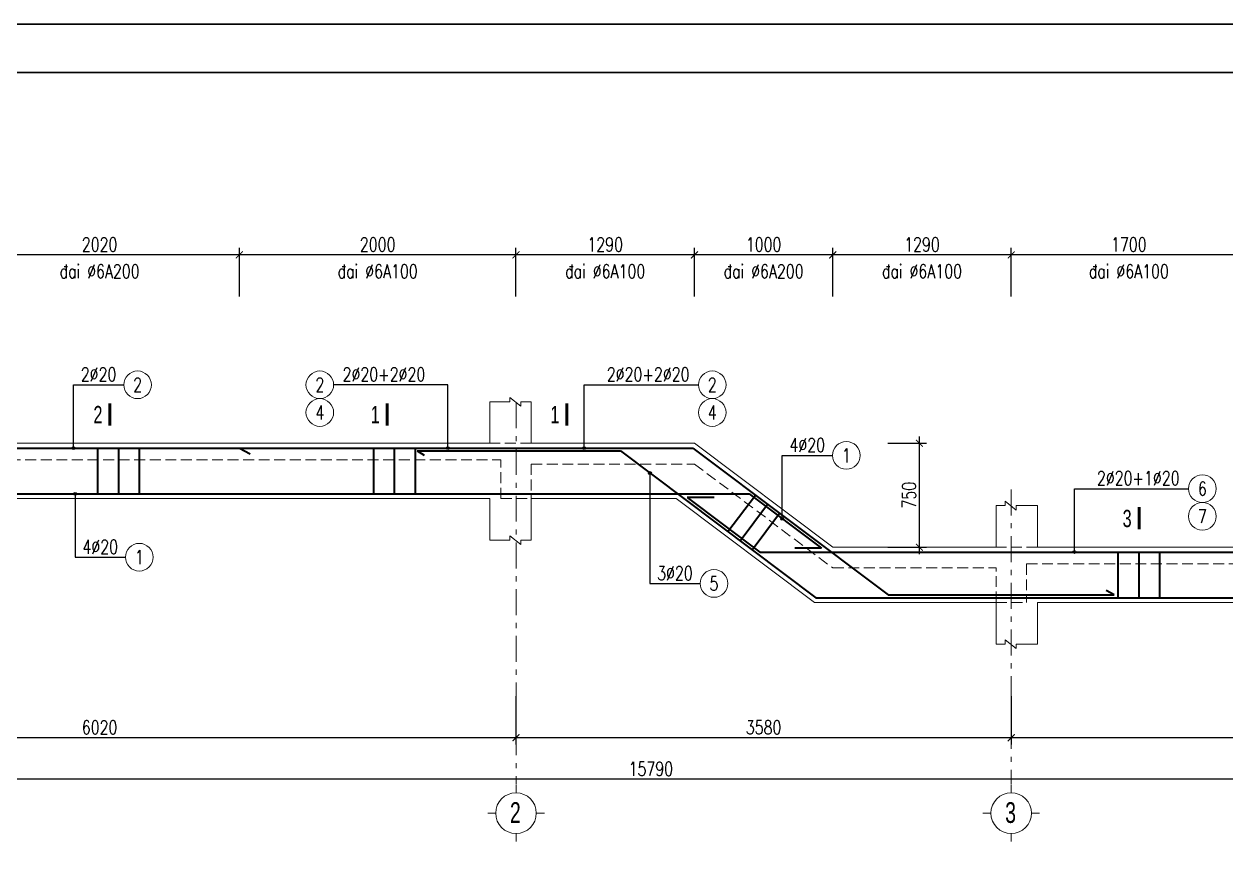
# Model space of a CAD drawing. Extents: x -2098986 to 943, y -1296280 to 73591.
# Drawn here: x -1733276 to -1715898, y -1196765 to -1184760 of the extents above; entities that cross this region are included whole.
import ezdxf
from ezdxf.enums import TextEntityAlignment as Align

# ---------------------------------------------------------------- set-up
doc = ezdxf.new("R2010")
doc.units = 0
doc.header["$LTSCALE"] = 150
doc.header["$PDMODE"] = 35
doc.linetypes.add('_An', pattern=[5, 3.5, -1.5])
doc.linetypes.add('_Tim', pattern=[9, 5, -1.5, 1, -1.5])
doc.layers.get('Defpoints').update_dxf_attribs({"lineweight": 18})
for name, color, linetype, lineweight in [('05.Text', 253, 'Continuous', 18), ('11.Khung bo', 32, 'Continuous', 50), ('12.Khung', 36, 'Continuous', 25), ('LS-DIM', 251, 'Continuous', 13), ('LS-TEXT', 60, 'Continuous', 20), ('LS-THAY', 7, 'Continuous', 20), ('LS-THEP', 3, 'Continuous', 35), ('LS-TRUC', 108, '_Tim', 9)]:
    doc.layers.add(name, color=color, linetype=linetype, lineweight=lineweight)
doc.layers.add('DIM', color=1, linetype='Continuous')
doc.layers.add('Tpl_Bound', color=1, linetype='Continuous', plot=False)
doc.styles.add('dim', font='vnsimli.shx', dxfattribs={"width": 0.75})
doc.styles.add('KCVN-LEADER', font='vnromadi.shx', dxfattribs={"width": 0.7, "height": 4})
doc.styles.add('vnsimpli', font='vnsimli.shx', dxfattribs={"width": 0.75})
doc.dimstyles.new('D10', dxfattribs={"dimtxt": 200, "dimasz": 0, "dimexe": 0, "dimexo": 0, "dimgap": 0, "dimtad": 1, "dimdec": 0, "dimlfac": 0.1, "dimzin": 0, "dimdsep": 46, "dimtxsty": 'vnsimpli', "dimblk1": 'ARCHTICK', "dimblk2": 'ARCHTICK', "dimsah": 1, "dimcen": 0, "dimsd1": 1, "dimsd2": 1, "dimclrd": 256, "dimclre": 256, "dimclrt": 60, "dimadec": 0, "dimazin": 0, "dimtfac": 0.02, "dimtdec": 0, "dimtix": 1, "dimtmove": 2, "dimatfit": 3, "dimldrblk": 'ARCHTICK', "dimfxl": 100, "dimtolj": 1, "dimtzin": 0, "dimarcsym": 0})
doc.dimstyles.new('D50', dxfattribs={"dimtxt": 200, "dimasz": 100, "dimexe": 100, "dimexo": 0, "dimgap": 50, "dimtad": 1, "dimdec": 0, "dimlfac": 0.5, "dimzin": 0, "dimdsep": 46, "dimtxsty": 'vnsimpli', "dimblk1": 'ARCHTICK', "dimblk2": 'ARCHTICK', "dimsah": 1, "dimcen": 0, "dimdle": 100, "dimclrd": 256, "dimclre": 256, "dimclrt": 60, "dimadec": 0, "dimazin": 0, "dimtfac": 0.02, "dimtdec": 0, "dimtix": 1, "dimtmove": 2, "dimatfit": 3, "dimldrblk": 'ARCHTICK', "dimfxl": 100, "dimtolj": 1, "dimtzin": 0, "dimarcsym": 0})
doc.dimstyles.new('Ghi Chu', dxfattribs={"dimscale": 40, "dimtxt": 2.2, "dimasz": 1, "dimexe": 0.8, "dimexo": 0, "dimgap": 1, "dimtad": 1, "dimdec": 0, "dimzin": 0, "dimdsep": 46, "dimtxsty": 'dim', "dimblk1": 'ARCHTICK', "dimblk2": 'ARCHTICK', "dimsah": 1, "dimcen": -0.2, "dimdle": 0.8, "dimclrd": 256, "dimclre": 256, "dimclrt": 60, "dimadec": 0, "dimazin": 0, "dimtfac": 1, "dimtdec": 0, "dimtmove": 0, "dimatfit": 3, "dimldrblk": 'ARCHTICK', "dimfxl": 1, "dimtolj": 1, "dimtzin": 0, "dimarcsym": 0})

# ---------------------------------------------------------------- blocks, each defined once
blk = doc.blocks.new('_ArchTick')
at = {"layer": 'DIM', "color": 0, "const_width": 0.15}
blk.add_lwpolyline([(-0.5, -0.5), (0.5, 0.5)], dxfattribs=at)
blk = doc.blocks.new('*D1545')
at = {"layer": 'Defpoints', "color": 0, "transparency": 16777216}
for p in [(-1740003, -1194471), (-1708423, -1194471), (-1740003, -1195671)]:
    blk.add_point(p, dxfattribs=at)
at = {"layer": 'LS-DIM', "lineweight": -2, "transparency": 16777216}
for p, q in [((-1740003, -1194471), (-1740003, -1195771)), ((-1708423, -1194471), (-1708423, -1195771)), ((-1708323, -1195671), (-1740103, -1195671))]:
    blk.add_line(p, q, dxfattribs=at)
at = {"layer": 'LS-DIM', "lineweight": -2, "transparency": 16777216, "xscale": 100, "yscale": 100, "zscale": 100, "rotation": 180}
blk.add_blockref('_ArchTick', (-1740003, -1195671), dxfattribs=at)
at = {"layer": 'LS-DIM', "lineweight": -2, "transparency": 16777216, "xscale": 100, "yscale": 100, "zscale": 100}
blk.add_blockref('_ArchTick', (-1708423, -1195671), dxfattribs=at)
at = {"layer": 'LS-DIM', "color": 60, "transparency": 16777216, "insert": (-1724213, -1195521), "char_height": 200, "attachment_point": 5, "style": 'vnsimpli'}
blk.add_mtext('\\A1;15790', dxfattribs=at)
blk = doc.blocks.new('*D1546')
at = {"layer": 'Defpoints', "color": 0, "transparency": 16777216}
for p in [(-1726163, -1194471), (-1719003, -1194471), (-1726163, -1195071)]:
    blk.add_point(p, dxfattribs=at)
at = {"layer": 'LS-DIM', "lineweight": -2, "transparency": 16777216}
for p, q in [((-1726163, -1194471), (-1726163, -1195171)), ((-1719003, -1194471), (-1719003, -1195171)), ((-1718903, -1195071), (-1726263, -1195071))]:
    blk.add_line(p, q, dxfattribs=at)
at = {"layer": 'LS-DIM', "lineweight": -2, "transparency": 16777216, "xscale": 100, "yscale": 100, "zscale": 100, "rotation": 180}
blk.add_blockref('_ArchTick', (-1726163, -1195071), dxfattribs=at)
at = {"layer": 'LS-DIM', "lineweight": -2, "transparency": 16777216, "xscale": 100, "yscale": 100, "zscale": 100}
blk.add_blockref('_ArchTick', (-1719003, -1195071), dxfattribs=at)
at = {"layer": 'LS-DIM', "color": 60, "transparency": 16777216, "insert": (-1722583, -1194921), "char_height": 200, "attachment_point": 5, "style": 'vnsimpli'}
blk.add_mtext('\\A1;3580', dxfattribs=at)
blk = doc.blocks.new('*D1547')
at = {"layer": 'Defpoints', "color": 0, "transparency": 16777216}
for p in [(-1738203, -1194471), (-1726163, -1194471), (-1738203, -1195071)]:
    blk.add_point(p, dxfattribs=at)
at = {"layer": 'LS-DIM', "lineweight": -2, "transparency": 16777216}
for p, q in [((-1738203, -1194471), (-1738203, -1195171)), ((-1726163, -1194471), (-1726163, -1195171)), ((-1726063, -1195071), (-1738303, -1195071))]:
    blk.add_line(p, q, dxfattribs=at)
at = {"layer": 'LS-DIM', "lineweight": -2, "transparency": 16777216, "xscale": 100, "yscale": 100, "zscale": 100, "rotation": 180}
blk.add_blockref('_ArchTick', (-1738203, -1195071), dxfattribs=at)
at = {"layer": 'LS-DIM', "lineweight": -2, "transparency": 16777216, "xscale": 100, "yscale": 100, "zscale": 100}
blk.add_blockref('_ArchTick', (-1726163, -1195071), dxfattribs=at)
at = {"layer": 'LS-DIM', "color": 60, "transparency": 16777216, "insert": (-1732183, -1194921), "char_height": 200, "attachment_point": 5, "style": 'vnsimpli'}
blk.add_mtext('\\A1;6020', dxfattribs=at)
blk = doc.blocks.new('*D1549')
at = {"layer": 'Defpoints', "color": 0, "transparency": 16777216}
for p in [(-1719003, -1194471), (-1708643, -1194471), (-1719003, -1195071)]:
    blk.add_point(p, dxfattribs=at)
at = {"layer": 'LS-DIM', "lineweight": -2, "transparency": 16777216}
for p, q in [((-1719003, -1194471), (-1719003, -1195171)), ((-1708643, -1194471), (-1708643, -1195171)), ((-1708543, -1195071), (-1719103, -1195071))]:
    blk.add_line(p, q, dxfattribs=at)
at = {"layer": 'LS-DIM', "lineweight": -2, "transparency": 16777216, "xscale": 100, "yscale": 100, "zscale": 100, "rotation": 180}
blk.add_blockref('_ArchTick', (-1719003, -1195071), dxfattribs=at)
at = {"layer": 'LS-DIM', "lineweight": -2, "transparency": 16777216, "xscale": 100, "yscale": 100, "zscale": 100}
blk.add_blockref('_ArchTick', (-1708643, -1195071), dxfattribs=at)
at = {"layer": 'LS-DIM', "color": 60, "transparency": 16777216, "insert": (-1713823, -1194921), "char_height": 200, "attachment_point": 5, "style": 'vnsimpli'}
blk.add_mtext('\\A1;5180', dxfattribs=at)
blk = doc.blocks.new('*D1554')
at = {"layer": 'Defpoints', "color": 0, "transparency": 16777216}
for p in [(-1719003, -1188095), (-1719003, -1188695), (-1715603, -1188695)]:
    blk.add_point(p, dxfattribs=at)
at = {"layer": 'LS-DIM', "lineweight": -2, "transparency": 16777216}
for p, q in [((-1715503, -1188095), (-1719103, -1188095)), ((-1719003, -1188695), (-1719003, -1187995)), ((-1715603, -1188695), (-1715603, -1187995))]:
    blk.add_line(p, q, dxfattribs=at)
at = {"layer": 'LS-DIM', "lineweight": -2, "transparency": 16777216, "xscale": 100, "yscale": 100, "zscale": 100, "rotation": 180}
blk.add_blockref('_ArchTick', (-1719003, -1188095), dxfattribs=at)
at = {"layer": 'LS-DIM', "lineweight": -2, "transparency": 16777216, "xscale": 100, "yscale": 100, "zscale": 100}
blk.add_blockref('_ArchTick', (-1715603, -1188095), dxfattribs=at)
at = {"layer": 'LS-DIM', "color": 60, "transparency": 16777216, "insert": (-1717303, -1187945), "char_height": 200, "attachment_point": 5, "style": 'vnsimpli'}
blk.add_mtext('\\A1;1700', dxfattribs=at)
blk = doc.blocks.new('*D1555')
at = {"layer": 'Defpoints', "color": 0, "transparency": 16777216}
for p in [(-1715603, -1188432), (-1719003, -1188695), (-1715603, -1188695)]:
    blk.add_point(p, dxfattribs=at)
at = {"layer": 'LS-DIM', "lineweight": -2, "transparency": 16777216}
for p, q in [((-1719003, -1188695), (-1719003, -1188432)), ((-1715603, -1188695), (-1715603, -1188432))]:
    blk.add_line(p, q, dxfattribs=at)
at = {"layer": 'LS-DIM', "color": 60, "transparency": 16777216, "insert": (-1717303, -1188332), "char_height": 200, "attachment_point": 5, "style": 'vnsimpli'}
blk.add_mtext('\\A1;®ai %%C6A100', dxfattribs=at)
blk = doc.blocks.new('*D1558')
at = {"layer": 'Defpoints', "color": 0, "transparency": 16777216}
for p in [(-1721583, -1188095), (-1721583, -1188695), (-1719003, -1188695)]:
    blk.add_point(p, dxfattribs=at)
at = {"layer": 'LS-DIM', "lineweight": -2, "transparency": 16777216}
for p, q in [((-1718903, -1188095), (-1721683, -1188095)), ((-1721583, -1188695), (-1721583, -1187995)), ((-1719003, -1188695), (-1719003, -1187995))]:
    blk.add_line(p, q, dxfattribs=at)
at = {"layer": 'LS-DIM', "lineweight": -2, "transparency": 16777216, "xscale": 100, "yscale": 100, "zscale": 100, "rotation": 180}
blk.add_blockref('_ArchTick', (-1721583, -1188095), dxfattribs=at)
at = {"layer": 'LS-DIM', "lineweight": -2, "transparency": 16777216, "xscale": 100, "yscale": 100, "zscale": 100}
blk.add_blockref('_ArchTick', (-1719003, -1188095), dxfattribs=at)
at = {"layer": 'LS-DIM', "color": 60, "transparency": 16777216, "insert": (-1720293, -1187945), "char_height": 200, "attachment_point": 5, "style": 'vnsimpli'}
blk.add_mtext('\\A1;1290', dxfattribs=at)
blk = doc.blocks.new('*D1559')
at = {"layer": 'Defpoints', "color": 0, "transparency": 16777216}
for p in [(-1719003, -1188432), (-1721583, -1188695), (-1719003, -1188695)]:
    blk.add_point(p, dxfattribs=at)
at = {"layer": 'LS-DIM', "lineweight": -2, "transparency": 16777216}
for p, q in [((-1721583, -1188695), (-1721583, -1188432)), ((-1719003, -1188695), (-1719003, -1188432))]:
    blk.add_line(p, q, dxfattribs=at)
at = {"layer": 'LS-DIM', "color": 60, "transparency": 16777216, "insert": (-1720293, -1188332), "char_height": 200, "attachment_point": 5, "style": 'vnsimpli'}
blk.add_mtext('\\A1;®ai %%C6A100', dxfattribs=at)
blk = doc.blocks.new('*D1560')
at = {"layer": 'Defpoints', "color": 0, "transparency": 16777216}
for p in [(-1726163, -1188095), (-1726163, -1188695), (-1723583, -1188695)]:
    blk.add_point(p, dxfattribs=at)
at = {"layer": 'LS-DIM', "lineweight": -2, "transparency": 16777216}
for p, q in [((-1723483, -1188095), (-1726263, -1188095)), ((-1726163, -1188695), (-1726163, -1187995)), ((-1723583, -1188695), (-1723583, -1187995))]:
    blk.add_line(p, q, dxfattribs=at)
at = {"layer": 'LS-DIM', "lineweight": -2, "transparency": 16777216, "xscale": 100, "yscale": 100, "zscale": 100, "rotation": 180}
blk.add_blockref('_ArchTick', (-1726163, -1188095), dxfattribs=at)
at = {"layer": 'LS-DIM', "lineweight": -2, "transparency": 16777216, "xscale": 100, "yscale": 100, "zscale": 100}
blk.add_blockref('_ArchTick', (-1723583, -1188095), dxfattribs=at)
at = {"layer": 'LS-DIM', "color": 60, "transparency": 16777216, "insert": (-1724873, -1187945), "char_height": 200, "attachment_point": 5, "style": 'vnsimpli'}
blk.add_mtext('\\A1;1290', dxfattribs=at)
blk = doc.blocks.new('*D1561')
at = {"layer": 'Defpoints', "color": 0, "transparency": 16777216}
for p in [(-1723583, -1188432), (-1726163, -1188695), (-1723583, -1188695)]:
    blk.add_point(p, dxfattribs=at)
at = {"layer": 'LS-DIM', "lineweight": -2, "transparency": 16777216}
for p, q in [((-1726163, -1188695), (-1726163, -1188432)), ((-1723583, -1188695), (-1723583, -1188432))]:
    blk.add_line(p, q, dxfattribs=at)
at = {"layer": 'LS-DIM', "color": 60, "transparency": 16777216, "insert": (-1724873, -1188332), "char_height": 200, "attachment_point": 5, "style": 'vnsimpli'}
blk.add_mtext('\\A1;®ai %%C6A100', dxfattribs=at)
blk = doc.blocks.new('*D1562')
at = {"layer": 'Defpoints', "color": 0, "transparency": 16777216}
for p in [(-1723583, -1188095), (-1723583, -1188695), (-1721583, -1188695)]:
    blk.add_point(p, dxfattribs=at)
at = {"layer": 'LS-DIM', "lineweight": -2, "transparency": 16777216}
for p, q in [((-1721483, -1188095), (-1723683, -1188095)), ((-1723583, -1188695), (-1723583, -1187995)), ((-1721583, -1188695), (-1721583, -1187995))]:
    blk.add_line(p, q, dxfattribs=at)
at = {"layer": 'LS-DIM', "lineweight": -2, "transparency": 16777216, "xscale": 100, "yscale": 100, "zscale": 100, "rotation": 180}
blk.add_blockref('_ArchTick', (-1723583, -1188095), dxfattribs=at)
at = {"layer": 'LS-DIM', "lineweight": -2, "transparency": 16777216, "xscale": 100, "yscale": 100, "zscale": 100}
blk.add_blockref('_ArchTick', (-1721583, -1188095), dxfattribs=at)
at = {"layer": 'LS-DIM', "color": 60, "transparency": 16777216, "insert": (-1722583, -1187945), "char_height": 200, "attachment_point": 5, "style": 'vnsimpli'}
blk.add_mtext('\\A1;1000', dxfattribs=at)
blk = doc.blocks.new('*D1563')
at = {"layer": 'Defpoints', "color": 0, "transparency": 16777216}
for p in [(-1721583, -1188432), (-1723583, -1188695), (-1721583, -1188695)]:
    blk.add_point(p, dxfattribs=at)
at = {"layer": 'LS-DIM', "lineweight": -2, "transparency": 16777216}
for p, q in [((-1723583, -1188695), (-1723583, -1188432)), ((-1721583, -1188695), (-1721583, -1188432))]:
    blk.add_line(p, q, dxfattribs=at)
at = {"layer": 'LS-DIM', "color": 60, "transparency": 16777216, "insert": (-1722583, -1188332), "char_height": 200, "attachment_point": 5, "style": 'vnsimpli'}
blk.add_mtext('\\A1;®ai %%C6A200', dxfattribs=at)
blk = doc.blocks.new('*D1564')
at = {"layer": 'Defpoints', "color": 0, "transparency": 16777216}
for p in [(-1730163, -1188095), (-1730163, -1188695), (-1726163, -1188695)]:
    blk.add_point(p, dxfattribs=at)
at = {"layer": 'LS-DIM', "lineweight": -2, "transparency": 16777216}
for p, q in [((-1726063, -1188095), (-1730263, -1188095)), ((-1730163, -1188695), (-1730163, -1187995)), ((-1726163, -1188695), (-1726163, -1187995))]:
    blk.add_line(p, q, dxfattribs=at)
at = {"layer": 'LS-DIM', "lineweight": -2, "transparency": 16777216, "xscale": 100, "yscale": 100, "zscale": 100, "rotation": 180}
blk.add_blockref('_ArchTick', (-1730163, -1188095), dxfattribs=at)
at = {"layer": 'LS-DIM', "lineweight": -2, "transparency": 16777216, "xscale": 100, "yscale": 100, "zscale": 100}
blk.add_blockref('_ArchTick', (-1726163, -1188095), dxfattribs=at)
at = {"layer": 'LS-DIM', "color": 60, "transparency": 16777216, "insert": (-1728163, -1187945), "char_height": 200, "attachment_point": 5, "style": 'vnsimpli'}
blk.add_mtext('\\A1;2000', dxfattribs=at)
blk = doc.blocks.new('*D1565')
at = {"layer": 'Defpoints', "color": 0, "transparency": 16777216}
for p in [(-1726163, -1188432), (-1730163, -1188695), (-1726163, -1188695)]:
    blk.add_point(p, dxfattribs=at)
at = {"layer": 'LS-DIM', "lineweight": -2, "transparency": 16777216}
for p, q in [((-1730163, -1188695), (-1730163, -1188432)), ((-1726163, -1188695), (-1726163, -1188432))]:
    blk.add_line(p, q, dxfattribs=at)
at = {"layer": 'LS-DIM', "color": 60, "transparency": 16777216, "insert": (-1728163, -1188332), "char_height": 200, "attachment_point": 5, "style": 'vnsimpli'}
blk.add_mtext('\\A1;®ai %%C6A100', dxfattribs=at)
blk = doc.blocks.new('*D1568')
at = {"layer": 'Defpoints', "color": 0, "transparency": 16777216}
for p in [(-1734203, -1188095), (-1734203, -1188695), (-1730163, -1188695)]:
    blk.add_point(p, dxfattribs=at)
at = {"layer": 'LS-DIM', "lineweight": -2, "transparency": 16777216}
for p, q in [((-1730063, -1188095), (-1734303, -1188095)), ((-1734203, -1188695), (-1734203, -1187995)), ((-1730163, -1188695), (-1730163, -1187995))]:
    blk.add_line(p, q, dxfattribs=at)
at = {"layer": 'LS-DIM', "lineweight": -2, "transparency": 16777216, "xscale": 100, "yscale": 100, "zscale": 100, "rotation": 180}
blk.add_blockref('_ArchTick', (-1734203, -1188095), dxfattribs=at)
at = {"layer": 'LS-DIM', "lineweight": -2, "transparency": 16777216, "xscale": 100, "yscale": 100, "zscale": 100}
blk.add_blockref('_ArchTick', (-1730163, -1188095), dxfattribs=at)
at = {"layer": 'LS-DIM', "color": 60, "transparency": 16777216, "insert": (-1732183, -1187945), "char_height": 200, "attachment_point": 5, "style": 'vnsimpli'}
blk.add_mtext('\\A1;2020', dxfattribs=at)
blk = doc.blocks.new('*D1569')
at = {"layer": 'Defpoints', "color": 0, "transparency": 16777216}
for p in [(-1730163, -1188432), (-1734203, -1188695), (-1730163, -1188695)]:
    blk.add_point(p, dxfattribs=at)
at = {"layer": 'LS-DIM', "lineweight": -2, "transparency": 16777216}
for p, q in [((-1734203, -1188695), (-1734203, -1188432)), ((-1730163, -1188695), (-1730163, -1188432))]:
    blk.add_line(p, q, dxfattribs=at)
at = {"layer": 'LS-DIM', "color": 60, "transparency": 16777216, "insert": (-1732183, -1188332), "char_height": 200, "attachment_point": 5, "style": 'vnsimpli'}
blk.add_mtext('\\A1;®ai %%C6A200', dxfattribs=at)
blk = doc.blocks.new('A$C0F04115F')
at = {"layer": 'LS-THAY'}
for p, q in [((-380, 380), (-380, 530)), ((-760, 0), (-910, 0)), ((0, 0), (150, 0)), ((-380, -380), (-380, -530))]:
    blk.add_line(p, q, dxfattribs=at)
blk.add_circle((-380, 0), 380, dxfattribs=at)
blk = doc.blocks.new('*D1574')
at = {"layer": 'Defpoints', "color": 0, "transparency": 16777216}
for p in [(-1720787, -1190817), (-1720330, -1190817), (-1720787, -1192318)]:
    blk.add_point(p, dxfattribs=at)
at = {"layer": 'LS-DIM', "lineweight": -2, "transparency": 16777216}
for p, q in [((-1720787, -1190817), (-1720230, -1190817)), ((-1720330, -1192418), (-1720330, -1190717)), ((-1720787, -1192318), (-1720230, -1192318))]:
    blk.add_line(p, q, dxfattribs=at)
at = {"layer": 'LS-DIM', "lineweight": -2, "transparency": 16777216, "xscale": 100, "yscale": 100, "zscale": 100}
for p, rotation in [((-1720330, -1190817), 90), ((-1720330, -1192318), 270)]:
    blk.add_blockref('_ArchTick', p, dxfattribs=dict(at, rotation=rotation))
at = {"layer": 'LS-DIM', "color": 60, "transparency": 16777216, "insert": (-1720480, -1191567), "char_height": 200, "attachment_point": 5, "rotation": 90, "style": 'vnsimpli'}
blk.add_mtext('\\A1;750', dxfattribs=at)
blk = doc.blocks.new('100')
at = {"layer": '11.Khung bo', "const_width": 26.7}
blk.add_lwpolyline([(1860913, -945240), (1860913, -916940), (1896063, -916940), (1896063, -945240)], close=True, dxfattribs=at)
blk.add_lwpolyline([(1860913, -945240), (1860913, -916940), (1896063, -916940), (1896063, -945240)], close=True, dxfattribs=at)
blk.add_lwpolyline([(1860913, -945240), (1860913, -916940), (1896063, -916940), (1896063, -945240)], close=True, dxfattribs=at)
at = {"layer": '12.Khung'}
blk.add_lwpolyline([(1901579, -945940), (1901579, -916240), (1859580, -916240), (1859580, -945940)], close=True, dxfattribs=at)
blk.add_lwpolyline([(1901579, -945940), (1901579, -916240), (1859580, -916240), (1859580, -945940)], close=True, dxfattribs=at)
blk.add_lwpolyline([(1901579, -945940), (1901579, -916240), (1859580, -916240), (1859580, -945940)], close=True, dxfattribs=at)

msp = doc.modelspace()

# ---------------------------------------------------------------- linework, layer by layer
at = {"layer": 'LS-DIM', "linetype": '_An', "ltscale": 0.3}
for p, q in [((-1737982.6, -1191056.8), (-1726382.6, -1191056.8)), ((-1726382.6, -1191616.8), (-1726382.6, -1191056.8)), ((-1725942.6, -1191116.8), (-1725942.6, -1191616.8)), ((-1725942.6, -1191116.8), (-1723582.6, -1191116.8)), ((-1723582.6, -1191116.8), (-1721582.6, -1192617.6)), ((-1721582.6, -1192617.6), (-1719222.6, -1192617.6)), ((-1719222.6, -1193117.6), (-1719222.6, -1192617.6)), ((-1718782.6, -1192557.6), (-1708862.6, -1192557.6)), ((-1718782.6, -1192557.6), (-1718782.6, -1193117.6))]:
    msp.add_line(p, q, dxfattribs=at)
at = {"layer": 'LS-DIM'}
for points in [[(-1726542.6, -1190216.8), (-1726250.4, -1190216.8), (-1726250.4, -1190153.9), (-1726092.7, -1190280), (-1726092.7, -1190216.8), (-1725942.6, -1190216.8)], [(-1719222.6, -1191717.6), (-1719090.4, -1191717.6), (-1719090.4, -1191654.6), (-1718932.7, -1191780.7), (-1718932.7, -1191717.6), (-1718622.6, -1191717.6)], [(-1726542.6, -1192217.3), (-1726250.4, -1192217.3), (-1726250.4, -1192154.3), (-1726092.7, -1192280.4), (-1726092.7, -1192217.3), (-1725942.6, -1192217.3)], [(-1719222.6, -1193718), (-1719090.4, -1193718), (-1719090.4, -1193655), (-1718932.7, -1193781.2), (-1718932.7, -1193718), (-1718622.6, -1193718)]]:
    msp.add_lwpolyline(points, dxfattribs=at)
at = {"layer": 'LS-DIM', "linetype": '_An', "ltscale": 0.3}
for points in [[(-1725942.6, -1190816.8), (-1726542.6, -1190816.8)], [(-1726382.6, -1191616.8), (-1725942.6, -1191616.8)], [(-1718622.6, -1192317.6), (-1719222.6, -1192317.6)], [(-1719222.6, -1193117.6), (-1718782.6, -1193117.6)]]:
    msp.add_lwpolyline(points, dxfattribs=at)
at = {"layer": 'LS-TEXT', "const_width": 42.9}
for points in [[(-1732035.4, -1190238.3), (-1732035.4, -1190560.8)], [(-1728026.1, -1190238.3), (-1728026.1, -1190560.8)], [(-1725429.1, -1190238.3), (-1725429.1, -1190560.8)], [(-1717155, -1191739.1), (-1717155, -1192061.5)]]:
    msp.add_lwpolyline(points, dxfattribs=at)
at = {"layer": 'LS-THAY'}
for p, q in [((-1726542.6, -1190816.8), (-1726542.6, -1190216.8)), ((-1725942.6, -1190816.8), (-1725942.6, -1190216.8)), ((-1737822.6, -1190816.8), (-1726542.6, -1190816.8)), ((-1725942.6, -1190816.8), (-1723582.6, -1190816.8)), ((-1723582.6, -1190816.8), (-1721582.6, -1192317.6)), ((-1737822.6, -1191616.8), (-1726542.6, -1191616.8)), ((-1726542.6, -1191616.8), (-1726542.6, -1192217.3)), ((-1725942.6, -1191616.8), (-1723849.3, -1191616.8)), ((-1725942.6, -1191616.8), (-1725942.6, -1192217.3)), ((-1723849.3, -1191616.8), (-1721849.3, -1193117.6)), ((-1719222.6, -1192317.6), (-1719222.6, -1191717.6)), ((-1718622.6, -1192317.6), (-1718622.6, -1191717.6)), ((-1721582.6, -1192317.6), (-1719222.6, -1192317.6)), ((-1718622.6, -1192317.6), (-1708862.6, -1192317.6)), ((-1721849.3, -1193117.6), (-1719222.6, -1193117.6)), ((-1719222.6, -1193117.6), (-1719222.6, -1193718)), ((-1718622.6, -1193117.6), (-1708862.6, -1193117.6)), ((-1718622.6, -1193117.6), (-1718622.6, -1193718))]:
    msp.add_line(p, q, dxfattribs=at)
for centre in [(-1731634.3, -1189971.9), (-1728999.3, -1189971.9), (-1723325.8, -1189971.9), (-1728999.3, -1190371.9), (-1723325.8, -1190371.9), (-1721387.5, -1190992.1), (-1716238.8, -1191472.7), (-1716238.8, -1191872.7), (-1731609.9, -1192462.7), (-1723300.6, -1192842.2)]:
    msp.add_circle(centre, 200, dxfattribs=at)
at = {"layer": 'LS-THEP'}
for p, q in [((-1739881.6, -1190886.8), (-1723605.9, -1190886.8)), ((-1732212.3, -1190886.8), (-1732212.3, -1191546.8)), ((-1731912.3, -1190886.8), (-1731912.3, -1191546.8)), ((-1731612.3, -1190886.8), (-1731612.3, -1191546.8)), ((-1730162.6, -1190886.8), (-1730007.6, -1190968)), ((-1728222.6, -1190886.8), (-1728222.6, -1191546.8)), ((-1727922.6, -1190886.8), (-1727922.6, -1191546.8)), ((-1727622.6, -1190886.8), (-1727622.6, -1191546.8)), ((-1723605.9, -1190886.8), (-1720779.7, -1193007.6)), ((-1727592.4, -1190926.8), (-1724652.3, -1190926.8)), ((-1727592.4, -1190926.8), (-1727491.6, -1190989)), ((-1724652.3, -1190926.8), (-1721826, -1193047.6)), ((-1739881.6, -1191547.8), (-1722791.7, -1191547.8)), ((-1723098.2, -1192092.9), (-1722702.1, -1191565)), ((-1722791.7, -1191547.8), (-1721745.9, -1192332.5)), ((-1723686.4, -1191601.5), (-1722638.9, -1192387.6)), ((-1723300, -1191601.5), (-1723686.4, -1191601.5)), ((-1722922.8, -1192224.6), (-1722526.6, -1191696.7)), ((-1722747.3, -1192356.3), (-1722351.2, -1191828.4)), ((-1722638.9, -1192387.6), (-1708525.6, -1192387.6)), ((-1721745.9, -1192332.5), (-1722132.4, -1192332.5)), ((-1717460.1, -1192387.6), (-1717460.1, -1193047.6)), ((-1717160.1, -1192387.6), (-1717160.1, -1193047.6)), ((-1716860.1, -1192387.6), (-1716860.1, -1193047.6)), ((-1717515.7, -1193007.6), (-1717631.9, -1192945)), ((-1721826, -1193047.6), (-1708525.6, -1193047.6)), ((-1720779.7, -1193007.6), (-1717515.7, -1193007.6))]:
    msp.add_line(p, q, dxfattribs=at)
at = {"layer": 'LS-TRUC', "ltscale": 0.5}
for p, q in [((-1726162.6, -1190224.1), (-1726162.6, -1195740.1)), ((-1719002.6, -1191482.9), (-1719002.6, -1195740.1))]:
    msp.add_line(p, q, dxfattribs=at)
at = {"layer": 'Tpl_Bound', "color": 1}
msp.add_lwpolyline([(-1743235.8, -1214459.5), (-1743235.8, -1184759.5), (-1701235.8, -1184759.5), (-1701235.8, -1214459.5)], close=True, dxfattribs=at)

# ---------------------------------------------------------------- block references
at = {"layer": '05.Text', "xscale": 1.000009185772931, "yscale": 1.000009185772931, "zscale": 1.000009185772931}
msp.add_blockref('100', (-3602832.5, -268511), dxfattribs=at)
at = {"layer": 'LS-THAY', "xscale": -0.7730448003858328, "yscale": 0.7730447999201715, "zscale": 0.7730448000000003}
for p in [(-1726456.5, -1196161), (-1719296.5, -1196161)]:
    msp.add_blockref('A$C0F04115F', p, dxfattribs=at)

# ---------------------------------------------------------------- texts
at = {"layer": 'LS-TEXT', "style": 'vnsimpli', "width": 0.75}
for s, p in [('2`20', (-1732198.3, -1189820.7)), ('2`20+2`20', (-1728072.7, -1189820.7)), ('2`20+2`20', (-1724252.4, -1189820.7)), ('4`20', (-1721951.5, -1190840.9)), ('2`20+1`20', (-1717165.4, -1191321.5))]:
    msp.add_text(s, height=200, dxfattribs=at).set_placement(p, align=Align.MIDDLE)
at = {"layer": 'LS-TEXT', "style": 'KCVN-LEADER', "width": 0.7}
for s, p in [('2', (-1732142.5, -1190527.4)), ('1', (-1728133.3, -1190527.4)), ('1', (-1725536.3, -1190527.4)), ('3', (-1717262.1, -1192028.1))]:
    msp.add_text(s, height=250, dxfattribs=at).set_placement(p, align=Align.RIGHT)
at = {"layer": 'LS-TEXT', "style": 'vnsimpli', "width": 0.75}
for s, p in [('4`20', (-1732174, -1192313.9)), ('3`20', (-1723864.7, -1192693.4))]:
    msp.add_text(s, height=200, rotation=360, dxfattribs=at).set_placement(p, align=Align.MIDDLE)
at = {"layer": 'LS-TEXT', "style": 'KCVN-LEADER', "width": 0.7}
for s, p in [('2', (-1726172.3, -1196151.9)), ('3', (-1719012.3, -1196151.9))]:
    msp.add_text(s, height=300, dxfattribs=at).set_placement(p, align=Align.MIDDLE_CENTER)
at = {"layer": 'LS-TEXT', "style": 'vnsimpli', "width": 0.75}
for tag, p in [('2', (-1731634.3, -1189971.9)), ('2', (-1728999.3, -1189971.9)), ('2', (-1723325.8, -1189971.9)), ('4', (-1728999.3, -1190371.9)), ('4', (-1723325.8, -1190371.9)), ('1', (-1721387.5, -1190992.1)), ('6', (-1716238.8, -1191472.7)), ('7', (-1716238.8, -1191872.7))]:
    msp.add_attdef(tag, text='2', height=200, dxfattribs=at).set_placement(p, align=Align.MIDDLE)
for tag, p in [('1', (-1731609.9, -1192462.7)), ('5', (-1723300.6, -1192842.2))]:
    msp.add_attdef(tag, text='2', height=200, rotation=360, dxfattribs=at).set_placement(p, align=Align.MIDDLE)

# ---------------------------------------------------------------- dimensions: what is measured, and where the dimension line sits
at = {"layer": 'LS-DIM'}
for base, p1, p2, angle, picture, middle in [((-1734202.6, -1188095.1), (-1730162.6, -1188695.1), (-1734202.6, -1188695.1), 180, '*D1568', (-1732182.6, -1187945.1)), ((-1730162.6, -1188095.1), (-1726162.6, -1188695.1), (-1730162.6, -1188695.1), 180, '*D1564', (-1728162.6, -1187945.1)), ((-1726162.6, -1188095.1), (-1723582.6, -1188695.1), (-1726162.6, -1188695.1), 180, '*D1560', (-1724872.6, -1187945.1)), ((-1723582.6, -1188095.1), (-1721582.6, -1188695.1), (-1723582.6, -1188695.1), 180, '*D1562', (-1722582.6, -1187945.1)), ((-1721582.6, -1188095.1), (-1719002.6, -1188695.1), (-1721582.6, -1188695.1), 180, '*D1558', (-1720292.6, -1187945.1)), ((-1719002.6, -1188095.1), (-1715602.6, -1188695.1), (-1719002.6, -1188695.1), 180, '*D1554', (-1717302.6, -1187945.1)), ((-1720330.4, -1190816.8), (-1720787.4, -1192317.6), (-1720787.4, -1190816.8), 90, '*D1574', (-1720480.4, -1191567.2)), ((-1740002.6, -1195671), (-1708422.6, -1194471), (-1740002.6, -1194471), 180, '*D1545', (-1724212.6, -1195521)), ((-1738202.6, -1195071), (-1726162.6, -1194471), (-1738202.6, -1194471), 180, '*D1547', (-1732182.6, -1194921)), ((-1726162.6, -1195071), (-1719002.6, -1194471), (-1726162.6, -1194471), 180, '*D1546', (-1722582.6, -1194921)), ((-1719002.6, -1195071), (-1708642.6, -1194471), (-1719002.6, -1194471), 180, '*D1549', (-1713822.6, -1194921))]:
    dim = msp.add_linear_dim(base=base, p1=p1, p2=p2, angle=angle, dimstyle='D50', dxfattribs=at)
    dim.commit()
    dim.dimension.update_dxf_attribs({"geometry": picture, "text_midpoint": middle})
for base, p1, p2, text, picture, middle in [((-1730162.6, -1188432.2), (-1734202.6, -1188695.1), (-1730162.6, -1188695.1), '®ai %%C6A200', '*D1569', (-1732182.6, -1188332.2)), ((-1726162.6, -1188432.2), (-1730162.6, -1188695.1), (-1726162.6, -1188695.1), '®ai %%C6A100', '*D1565', (-1728162.6, -1188332.2)), ((-1723582.6, -1188432.2), (-1726162.6, -1188695.1), (-1723582.6, -1188695.1), '®ai %%C6A100', '*D1561', (-1724872.6, -1188332.2)), ((-1721582.6, -1188432.2), (-1723582.6, -1188695.1), (-1721582.6, -1188695.1), '®ai %%C6A200', '*D1563', (-1722582.6, -1188332.2)), ((-1719002.6, -1188432.2), (-1721582.6, -1188695.1), (-1719002.6, -1188695.1), '®ai %%C6A100', '*D1559', (-1720292.6, -1188332.2)), ((-1715602.6, -1188432.2), (-1719002.6, -1188695.1), (-1715602.6, -1188695.1), '®ai %%C6A100', '*D1555', (-1717302.6, -1188332.2))]:
    dim = msp.add_linear_dim(base=base, p1=p1, p2=p2, angle=180, text=text, dimstyle='D10', dxfattribs=at)
    dim.commit()
    dim.dimension.update_dxf_attribs({"geometry": picture, "text_midpoint": middle})

# ---------------------------------------------------------------- leaders
for points in [[(-1732559.8, -1190886.8), (-1732559.8, -1189971.9), (-1731834.3, -1189971.9)], [(-1727148.1, -1190886.8), (-1727148.1, -1189971.9), (-1728799.3, -1189971.9)], [(-1725177, -1190886.8), (-1725177, -1189971.9), (-1723525.8, -1189971.9)], [(-1722313, -1191907), (-1722313, -1190992.1), (-1721587.5, -1190992.1)], [(-1724226.2, -1191246.5), (-1724226.2, -1192842.2), (-1723500.6, -1192842.2)], [(-1732535.5, -1191547.8), (-1732535.5, -1192462.7), (-1731809.9, -1192462.7)], [(-1718090, -1192387.6), (-1718090, -1191472.7), (-1716438.8, -1191472.7)]]:
    msp.add_leader(points, dimstyle='Ghi Chu', override={"dimscale": 50, "dimasz": 0.8, "dimtad": 0, "dimldrblk": 'Origin'}, dxfattribs=at)

doc.saveas('drawing.dxf')
